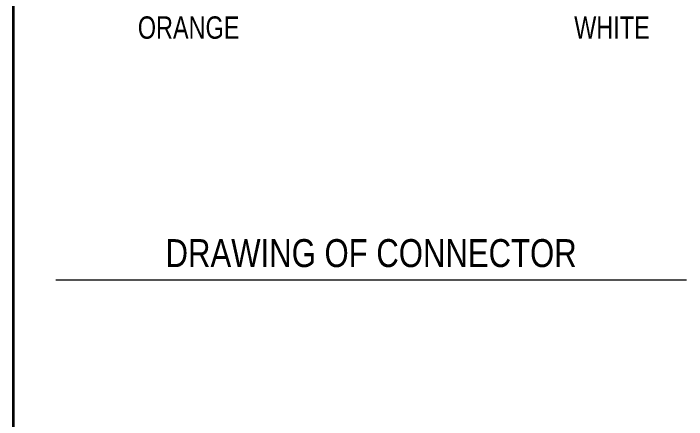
# Model space of a CAD drawing. Header units: millimetres. Extents: x 7 to 587, y 2 to 418.
# Drawn here: x 312.8 to 400.3, y 207.5 to 260.3 of the extents above; entities that cross this region are included whole.
import ezdxf
from ezdxf.enums import TextEntityAlignment as Align

# ---------------------------------------------------------------- set-up
doc = ezdxf.new("R2010")
doc.units = ezdxf.units.MM
doc.layers.add('GR01_01', color=7, linetype='Continuous')
doc.layers.add('表題、部品表', color=7, linetype='Continuous')
doc.styles.add('HG丸ｺﾞｼｯｸM-PRO', font='')
doc.styles.get('HG丸ｺﾞｼｯｸM-PRO').set_extended_font_data('HG丸ｺﾞｼｯｸM-PRO')

msp = doc.modelspace()

# ---------------------------------------------------------------- linework, layer by layer
at = {"layer": 'GR01_01', "color": 4, "linetype": 'Continuous', "lineweight": 13}
msp.add_line((318.304, 225.66), (400.304, 225.66), dxfattribs=at)
at = {"layer": '表題、部品表', "color": 3, "linetype": 'Continuous', "lineweight": 35}
msp.add_line((312.806, 18.494), (312.806, 404.854), dxfattribs=at)

# ---------------------------------------------------------------- texts
at = {"layer": 'GR01_01', "color": 3, "linetype": 'Continuous', "lineweight": 35, "style": 'HG丸ｺﾞｼｯｸM-PRO'}
for s, width, p in [('ORANGE', 0.783051, (335.574, 256.181)), ('WHITE', 0.783334, (390.608, 256.181))]:
    msp.add_text(s, height=2.9091, dxfattribs=dict(at, width=width)).set_placement(p, align=Align.BOTTOM_CENTER)
at = {"layer": 'GR01_01', "color": 3, "linetype": 'Continuous', "lineweight": 35, "style": 'HG丸ｺﾞｼｯｸM-PRO', "width": 0.831298}
msp.add_text('DRAWING OF CONNECTOR', height=3.63636, dxfattribs=at).set_placement((359.304, 229.16), align=Align.MIDDLE_CENTER)

doc.saveas('drawing.dxf')
